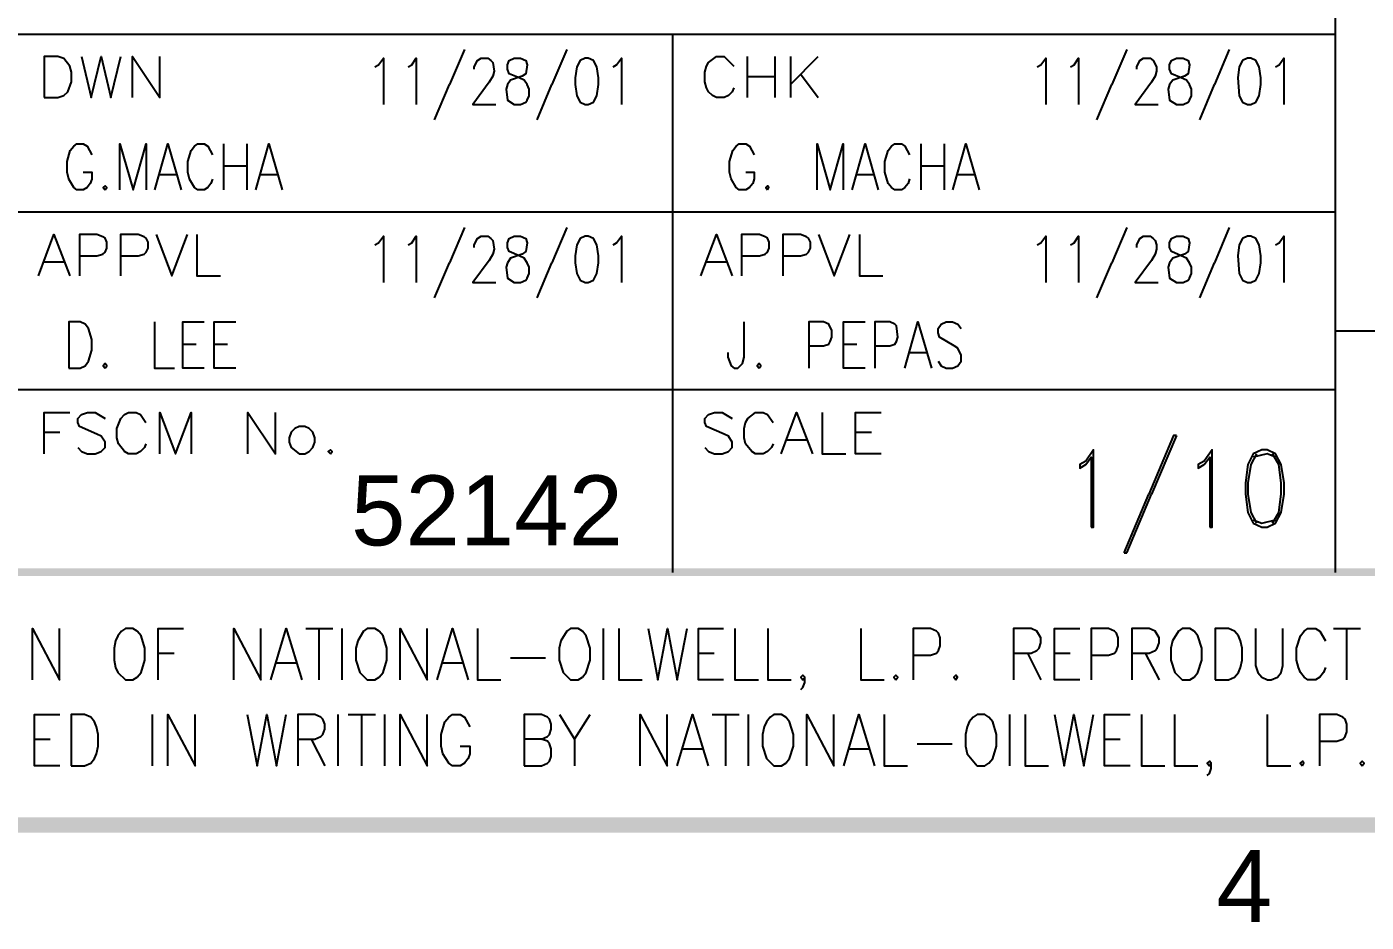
# Model space of a CAD drawing. Header units: inches. Extents: x 0.3 to 33.8, y 15.5 to 37.1.
# Drawn here: x 27.071 to 29.678, y 15.53 to 17.272 of the extents above; entities that cross this region are included whole.
import ezdxf

# ---------------------------------------------------------------- set-up
doc = ezdxf.new("R2010")
doc.units = ezdxf.units.IN
doc.header["$MEASUREMENT"] = 0
doc.styles.add('PDF Arial', font='arial.ttf')

# ---------------------------------------------------------------- blocks, each defined once
blk = doc.blocks.new('60298_1')
at = {"true_color": 0x0037dd, "transparency": 33554687}
for points in [[(25.1553, 16.2034), (25.1553, 16.2184), (33.5763, 16.2184), (33.5763, 16.2034)], [(0.4563, 15.7043), (0.4864, 15.7344), (33.5614, 15.7344), (33.5914, 15.7043)]]:
    blk.add_hatch(color=162, dxfattribs=at).paths.add_polyline_path(points)
at = {"color": 162, "true_color": 0x0037dd, "transparency": 33554687}
for points in [[(29.6181, 16.2106), (29.6181, 18.2953)], [(29.6181, 17.2568), (25.1548, 17.2568)], [(28.3286, 16.2106), (28.3286, 17.2568)], [(27.1047, 17.1339), (27.1316, 17.1339), (27.1434, 17.138), (27.1507, 17.1453), (27.1584, 17.1644), (27.1584, 17.183), (27.1548, 17.1948), (27.1434, 17.2098), (27.1316, 17.2139), (27.1047, 17.2139), (27.1047, 17.1339)], [(27.1775, 17.2139), (27.1966, 17.1339), (27.2157, 17.2139), (27.2348, 17.1339), (27.2539, 17.2139)], [(27.2767, 17.1339), (27.2767, 17.2139), (27.3299, 17.1339), (27.3299, 17.2139)], [(28.4474, 17.153), (28.4438, 17.1453), (28.4365, 17.138), (28.4283, 17.1339), (28.4133, 17.1339), (28.4055, 17.138), (28.3978, 17.1453), (28.3937, 17.153), (28.3906, 17.1644), (28.3906, 17.183), (28.3937, 17.1948), (28.3978, 17.2021), (28.4133, 17.2139), (28.4283, 17.2139), (28.4474, 17.1948)], [(28.4737, 17.1339), (28.4737, 17.2139)], [(28.5274, 17.1339), (28.5274, 17.2139)], [(28.5579, 17.1339), (28.5579, 17.2139)], [(28.5579, 17.1602), (28.6111, 17.2139)], [(28.577, 17.1799), (28.6111, 17.1339)], [(28.4737, 17.1752), (28.5274, 17.1752)], [(29.6181, 16.9108), (25.1548, 16.9108)], [(27.0939, 16.7874), (27.1238, 16.8674), (27.1548, 16.7874)], [(27.1734, 16.8261), (27.2075, 16.8261), (27.2193, 16.8292), (27.2235, 16.8334), (27.2271, 16.8411), (27.2271, 16.8525), (27.2235, 16.8602), (27.2193, 16.8633), (27.2075, 16.8674), (27.1734, 16.8674), (27.1734, 16.7874)], [(27.2534, 16.8261), (27.288, 16.8261), (27.2994, 16.8292), (27.3035, 16.8334), (27.3071, 16.8411), (27.3071, 16.8525), (27.3035, 16.8602), (27.2994, 16.8633), (27.288, 16.8674), (27.2534, 16.8674), (27.2534, 16.7874)], [(27.3226, 16.8674), (27.3531, 16.7874), (27.3836, 16.8674)], [(27.4022, 16.8674), (27.4022, 16.7874), (27.4481, 16.7874)], [(28.3828, 16.7874), (28.4133, 16.8674), (28.4438, 16.7874)], [(28.4623, 16.8261), (28.4969, 16.8261), (28.5083, 16.8292), (28.5124, 16.8334), (28.516, 16.8411), (28.516, 16.8525), (28.5124, 16.8602), (28.5083, 16.8633), (28.4969, 16.8674), (28.4623, 16.8674), (28.4623, 16.7874)], [(28.5424, 16.8261), (28.577, 16.8261), (28.5883, 16.8292), (28.5925, 16.8334), (28.5961, 16.8411), (28.5961, 16.8525), (28.5925, 16.8602), (28.5883, 16.8633), (28.577, 16.8674), (28.5424, 16.8674), (28.5424, 16.7874)], [(28.6121, 16.8674), (28.6421, 16.7874), (28.673, 16.8674)], [(28.6916, 16.8674), (28.6916, 16.7874), (28.7371, 16.7874)], [(27.1047, 16.8142), (27.1434, 16.8142)], [(28.3937, 16.8142), (28.4324, 16.8142)], [(29.6181, 16.68), (33.5758, 16.68)], [(29.6181, 16.5653), (25.1548, 16.5653)], [(27.1047, 16.4414), (27.1047, 16.5214), (27.1548, 16.5214)], [(27.1703, 16.4533), (27.1775, 16.4455), (27.1894, 16.4414), (27.2044, 16.4414), (27.2162, 16.4455), (27.2235, 16.4533), (27.2235, 16.4641), (27.2162, 16.4755), (27.2075, 16.4796), (27.1734, 16.4946), (27.1703, 16.5023), (27.1703, 16.5101), (27.1775, 16.5173), (27.1894, 16.5214), (27.2044, 16.5214), (27.2235, 16.5101)], [(27.303, 16.4605), (27.2999, 16.4533), (27.2922, 16.4455), (27.2839, 16.4414), (27.2689, 16.4414), (27.2612, 16.4455), (27.2498, 16.4605), (27.2462, 16.4724), (27.2462, 16.4905), (27.2539, 16.5101), (27.2612, 16.5173), (27.2689, 16.5214), (27.2839, 16.5214), (27.2922, 16.5173), (27.303, 16.5023)], [(27.3299, 16.4414), (27.3299, 16.5214), (27.3608, 16.4414), (27.3908, 16.5214), (27.3908, 16.4414)], [(27.5013, 16.4414), (27.5013, 16.5214), (27.555, 16.4414), (27.555, 16.5214)], [(28.3906, 16.4533), (28.3978, 16.4455), (28.4097, 16.4414), (28.4246, 16.4414), (28.4365, 16.4455), (28.4438, 16.4533), (28.4438, 16.4641), (28.4365, 16.4755), (28.4283, 16.4796), (28.3937, 16.4946), (28.3906, 16.5023), (28.3906, 16.5101), (28.3978, 16.5173), (28.4097, 16.5214), (28.4246, 16.5214), (28.4438, 16.5101)], [(28.5238, 16.4605), (28.5202, 16.4533), (28.5129, 16.4455), (28.5042, 16.4414), (28.4892, 16.4414), (28.482, 16.4455), (28.4701, 16.4605), (28.467, 16.4724), (28.467, 16.4905), (28.4701, 16.5023), (28.4742, 16.5101), (28.4892, 16.5214), (28.5042, 16.5214), (28.5129, 16.5173), (28.5238, 16.5023)], [(28.5393, 16.4414), (28.5692, 16.5214), (28.6002, 16.4414)], [(28.6188, 16.5214), (28.6188, 16.4414), (28.6648, 16.4414)], [(28.734, 16.4414), (28.6839, 16.4414), (28.6839, 16.5214), (28.734, 16.5214)], [(27.1047, 16.4832), (27.1357, 16.4832)], [(27.6015, 16.4414), (27.6123, 16.4414), (27.6206, 16.4455), (27.6278, 16.4533), (27.6314, 16.4641), (27.6314, 16.4724), (27.6278, 16.4832), (27.6206, 16.4905), (27.6123, 16.4946), (27.6015, 16.4946), (27.5927, 16.4905), (27.5855, 16.4832), (27.5819, 16.4724), (27.5819, 16.4641), (27.5855, 16.4533), (27.6015, 16.4414)], [(28.6839, 16.4832), (28.7149, 16.4832)], [(27.6619, 16.4414), (27.6655, 16.4455), (27.6619, 16.4491), (27.6578, 16.4455), (27.6619, 16.4414)], [(28.5501, 16.4683), (28.5889, 16.4683)], [(27.082, 16.0014), (27.082, 16.1016), (27.1347, 16.0014), (27.1347, 16.1016)], [(27.2632, 16.0014), (27.2777, 16.0014), (27.286, 16.0066), (27.2937, 16.0159), (27.3009, 16.0402), (27.3009, 16.0629), (27.2937, 16.0871), (27.286, 16.0964), (27.2777, 16.1016), (27.2632, 16.1016), (27.2555, 16.0964), (27.2483, 16.0871), (27.2441, 16.0778), (27.241, 16.0629), (27.241, 16.0402), (27.2441, 16.0257), (27.2483, 16.0159), (27.2632, 16.0014)], [(27.3268, 16.0014), (27.3268, 16.1016), (27.3763, 16.1016)], [(27.4739, 16.0014), (27.4739, 16.1016), (27.5266, 16.0014), (27.5266, 16.1016)], [(27.5462, 16.0014), (27.5757, 16.1016), (27.6061, 16.0014)], [(27.6139, 16.1016), (27.6666, 16.1016)], [(27.6402, 16.0014), (27.6402, 16.1016)], [(27.6846, 16.0014), (27.6846, 16.1016)], [(27.7337, 16.0014), (27.7487, 16.0014), (27.7569, 16.0066), (27.7647, 16.0159), (27.7719, 16.0402), (27.7719, 16.0629), (27.7647, 16.0871), (27.7569, 16.0964), (27.7487, 16.1016), (27.7337, 16.1016), (27.7265, 16.0964), (27.7151, 16.0778), (27.7115, 16.0629), (27.7115, 16.0402), (27.7192, 16.0159), (27.7337, 16.0014)], [(27.7977, 16.0014), (27.7977, 16.1016), (27.8504, 16.0014), (27.8504, 16.1016)], [(27.87, 16.0014), (27.8995, 16.1016), (27.9299, 16.0014)], [(27.9485, 16.1016), (27.9485, 16.0014), (27.994, 16.0014)], [(28.1293, 16.0014), (28.1442, 16.0014), (28.1525, 16.0066), (28.1597, 16.0159), (28.1675, 16.0402), (28.1675, 16.0629), (28.1597, 16.0871), (28.1525, 16.0964), (28.1442, 16.1016), (28.1293, 16.1016), (28.122, 16.0964), (28.1107, 16.0778), (28.1071, 16.0629), (28.1071, 16.0402), (28.1148, 16.0159), (28.1293, 16.0014)], [(28.1933, 16.0014), (28.1933, 16.1016)], [(28.2232, 16.1016), (28.2232, 16.0014), (28.2687, 16.0014)], [(28.2801, 16.1016), (28.2992, 16.0014), (28.3183, 16.1016), (28.3369, 16.0014), (28.356, 16.1016)], [(28.4272, 16.0014), (28.3782, 16.0014), (28.3782, 16.1016), (28.4272, 16.1016)], [(28.4494, 16.1016), (28.4494, 16.0014), (28.4949, 16.0014)], [(28.5135, 16.1016), (28.5135, 16.0014), (28.5589, 16.0014)], [(28.6942, 16.1016), (28.6942, 16.0014), (28.7397, 16.0014)], [(28.7959, 16.0494), (28.83, 16.0494), (28.8414, 16.0536), (28.8455, 16.0587), (28.8486, 16.068), (28.8486, 16.083), (28.8455, 16.0923), (28.8414, 16.0964), (28.83, 16.1016), (28.7959, 16.1016), (28.7959, 16.0014)], [(28.9917, 16.0536), (29.0257, 16.0536), (29.0371, 16.0587), (29.0412, 16.0629), (29.0449, 16.0737), (29.0449, 16.083), (29.0371, 16.0964), (29.0257, 16.1016), (28.9917, 16.1016), (28.9917, 16.0014)], [(29.1202, 16.0014), (29.0712, 16.0014), (29.0712, 16.1016), (29.1202, 16.1016)], [(29.1425, 16.0494), (29.1765, 16.0494), (29.1879, 16.0536), (29.192, 16.0587), (29.1951, 16.068), (29.1951, 16.083), (29.192, 16.0923), (29.1879, 16.0964), (29.1765, 16.1016), (29.1425, 16.1016), (29.1425, 16.0014)], [(29.2215, 16.0536), (29.2555, 16.0536), (29.2669, 16.0587), (29.271, 16.0629), (29.2747, 16.0737), (29.2747, 16.083), (29.2669, 16.0964), (29.2555, 16.1016), (29.2215, 16.1016), (29.2215, 16.0014)], [(29.3196, 16.0014), (29.3346, 16.0014), (29.3428, 16.0066), (29.35, 16.0159), (29.3578, 16.0402), (29.3578, 16.0629), (29.35, 16.0871), (29.3428, 16.0964), (29.3346, 16.1016), (29.3196, 16.1016), (29.3124, 16.0964), (29.301, 16.0778), (29.2974, 16.0629), (29.2974, 16.0402), (29.3051, 16.0159), (29.3196, 16.0014)], [(29.3836, 16.0014), (29.41, 16.0014), (29.4213, 16.0066), (29.4291, 16.0159), (29.4332, 16.0257), (29.4363, 16.0402), (29.4363, 16.0629), (29.4332, 16.0778), (29.4291, 16.0871), (29.4213, 16.0964), (29.41, 16.1016), (29.3836, 16.1016), (29.3836, 16.0014)], [(29.4626, 16.1016), (29.4626, 16.0298), (29.4668, 16.0159), (29.4745, 16.0066), (29.4859, 16.0014), (29.4931, 16.0014), (29.505, 16.0066), (29.5122, 16.0159), (29.5153, 16.0298), (29.5153, 16.1016)], [(29.5984, 16.0257), (29.5948, 16.0159), (29.5876, 16.0066), (29.5793, 16.0014), (29.5644, 16.0014), (29.5571, 16.0066), (29.5499, 16.0159), (29.5458, 16.0257), (29.5422, 16.0402), (29.5422, 16.0629), (29.5499, 16.0871), (29.5571, 16.0964), (29.5644, 16.1016), (29.5793, 16.1016), (29.5876, 16.0964), (29.5984, 16.0778)], [(29.6139, 16.1016), (29.6666, 16.1016)], [(29.6403, 16.0014), (29.6403, 16.1016)], [(27.3268, 16.0536), (27.3577, 16.0536)], [(27.5566, 16.035), (27.5948, 16.035)], [(27.8809, 16.035), (27.9186, 16.035)], [(28.0126, 16.0443), (28.0807, 16.0443)], [(28.3782, 16.0536), (28.4086, 16.0536)], [(29.0185, 16.0536), (29.0449, 16.0014)], [(29.0712, 16.0536), (29.1017, 16.0536)], [(29.2478, 16.0536), (29.2747, 16.0014)], [(28.5775, 15.9828), (28.5816, 15.987), (28.5852, 15.9963), (28.5852, 16.0066), (28.5816, 16.0107), (28.5775, 16.0066), (28.5816, 16.0014), (28.5852, 16.0066)], [(28.7624, 16.0014), (28.766, 16.0066), (28.7624, 16.0107), (28.7582, 16.0066), (28.7624, 16.0014)], [(28.8791, 16.0014), (28.8827, 16.0066), (28.8791, 16.0107), (28.875, 16.0066), (28.8791, 16.0014)], [(27.1352, 15.8341), (27.0861, 15.8341), (27.0861, 15.9343), (27.1352, 15.9343)], [(27.1574, 15.8341), (27.1837, 15.8341), (27.1956, 15.8393), (27.2028, 15.8486), (27.207, 15.8579), (27.2101, 15.8728), (27.2101, 15.8956), (27.207, 15.91), (27.2028, 15.9198), (27.1956, 15.9291), (27.1837, 15.9343), (27.1574, 15.9343), (27.1574, 15.8341)], [(27.3159, 15.8341), (27.3159, 15.9343)], [(27.3459, 15.8341), (27.3459, 15.9343), (27.3985, 15.8341), (27.3985, 15.9343)], [(27.5003, 15.9343), (27.5194, 15.8341), (27.5385, 15.9343), (27.5571, 15.8341), (27.5762, 15.9343)], [(27.5984, 15.8863), (27.632, 15.8863), (27.6433, 15.8914), (27.6475, 15.8956), (27.6511, 15.9059), (27.6511, 15.9152), (27.6475, 15.925), (27.6433, 15.9291), (27.632, 15.9343), (27.5984, 15.9343), (27.5984, 15.8341)], [(27.6774, 15.8341), (27.6774, 15.9343)], [(27.6965, 15.9343), (27.7497, 15.9343)], [(27.7234, 15.8341), (27.7234, 15.9343)], [(27.7678, 15.8341), (27.7678, 15.9343)], [(27.7977, 15.8341), (27.7977, 15.9343), (27.8504, 15.8341), (27.8504, 15.9343)], [(27.9144, 15.8728), (27.9335, 15.8728), (27.9335, 15.8579), (27.9299, 15.8486), (27.9227, 15.8393), (27.9144, 15.8341), (27.8995, 15.8341), (27.8922, 15.8393), (27.8809, 15.8579), (27.8773, 15.8728), (27.8773, 15.8956), (27.885, 15.9198), (27.8922, 15.9291), (27.8995, 15.9343), (27.9144, 15.9343), (27.9227, 15.9291), (27.9335, 15.91)], [(28.073, 15.8863), (28.0843, 15.8914), (28.0885, 15.8956), (28.0916, 15.9059), (28.0916, 15.9152), (28.0885, 15.925), (28.0843, 15.9291), (28.073, 15.9343), (28.0389, 15.9343), (28.0389, 15.8341)], [(28.1076, 15.9343), (28.137, 15.8863), (28.137, 15.8341)], [(28.137, 15.8863), (28.1675, 15.9343)], [(28.2651, 15.8341), (28.2651, 15.9343), (28.3177, 15.8341), (28.3177, 15.9343)], [(28.3369, 15.8341), (28.3668, 15.9343), (28.3973, 15.8341)], [(28.405, 15.9343), (28.4577, 15.9343)], [(28.4314, 15.8341), (28.4314, 15.9343)], [(28.4758, 15.8341), (28.4758, 15.9343)], [(28.5248, 15.8341), (28.5398, 15.8341), (28.5481, 15.8393), (28.5553, 15.8486), (28.563, 15.8728), (28.563, 15.8956), (28.5553, 15.9198), (28.5481, 15.9291), (28.5398, 15.9343), (28.5248, 15.9343), (28.5176, 15.9291), (28.5104, 15.9198), (28.5062, 15.91), (28.5026, 15.8956), (28.5026, 15.8728), (28.5104, 15.8486), (28.5248, 15.8341)], [(28.5889, 15.8341), (28.5889, 15.9343), (28.6415, 15.8341), (28.6415, 15.9343)], [(28.6612, 15.8341), (28.6906, 15.9343), (28.7211, 15.8341)], [(28.7397, 15.9343), (28.7397, 15.8341), (28.7851, 15.8341)], [(28.9204, 15.8341), (28.9354, 15.8341), (28.9436, 15.8393), (28.9509, 15.8486), (28.9586, 15.8728), (28.9586, 15.8956), (28.9509, 15.9198), (28.9436, 15.9291), (28.9354, 15.9343), (28.9204, 15.9343), (28.9132, 15.9291), (28.9054, 15.9198), (28.9013, 15.91), (28.8982, 15.8956), (28.8982, 15.8728), (28.9013, 15.8579), (28.9204, 15.8341)], [(28.9844, 15.8341), (28.9844, 15.9343)], [(29.0144, 15.9343), (29.0144, 15.8341), (29.0598, 15.8341)], [(29.0712, 15.9343), (29.0903, 15.8341), (29.1089, 15.9343), (29.128, 15.8341), (29.1471, 15.9343)], [(29.2184, 15.8341), (29.1688, 15.8341), (29.1688, 15.9343), (29.2184, 15.9343)], [(29.2406, 15.9343), (29.2406, 15.8341), (29.286, 15.8341)], [(29.3046, 15.9343), (29.3046, 15.8341), (29.35, 15.8341)], [(29.4853, 15.9343), (29.4853, 15.8341), (29.5308, 15.8341)], [(29.5871, 15.8821), (29.6206, 15.8821), (29.6325, 15.8863), (29.6367, 15.8914), (29.6398, 15.9007), (29.6398, 15.9152), (29.6367, 15.925), (29.6325, 15.9291), (29.6206, 15.9343), (29.5871, 15.9343), (29.5871, 15.8341)], [(27.0861, 15.8863), (27.1166, 15.8863)], [(27.6247, 15.8863), (27.6511, 15.8341)], [(28.0389, 15.8341), (28.073, 15.8341), (28.0843, 15.8393), (28.0885, 15.8434), (28.0916, 15.8527), (28.0916, 15.8677), (28.0885, 15.877), (28.0843, 15.8821), (28.073, 15.8863), (28.0389, 15.8863)], [(28.8037, 15.877), (28.8719, 15.877)], [(29.1688, 15.8863), (29.1993, 15.8863)], [(28.3477, 15.8677), (28.3859, 15.8677)], [(28.6715, 15.8677), (28.7097, 15.8677)], [(29.3686, 15.8155), (29.3728, 15.8196), (29.3759, 15.8289), (29.3759, 15.8393), (29.3728, 15.8434), (29.3686, 15.8393), (29.3728, 15.8341), (29.3759, 15.8393)], [(29.5535, 15.8341), (29.5566, 15.8393), (29.5535, 15.8434), (29.5494, 15.8393), (29.5535, 15.8341)], [(29.6702, 15.8341), (29.6738, 15.8393), (29.6702, 15.8434), (29.6661, 15.8393), (29.6702, 15.8341)]]:
    blk.add_lwpolyline(points, dxfattribs=at)
at = {"color": 254, "true_color": 0xdcdcdc, "transparency": 33554687}
for points in [[(27.7487, 17.1938), (27.7559, 17.1974), (27.7652, 17.2108), (27.7652, 17.1205)], [(27.8132, 17.1938), (27.8204, 17.1974), (27.8292, 17.2108), (27.8292, 17.1205)], [(27.9227, 17.2274), (27.8938, 17.1592)], [(27.9418, 17.1892), (27.9418, 17.1938), (27.9485, 17.2062), (27.9552, 17.2108), (27.9681, 17.2108), (27.9743, 17.2062), (27.978, 17.2021), (27.9805, 17.1855), (27.978, 17.1757), (27.9707, 17.1639), (27.9392, 17.1205), (27.9841, 17.1205)], [(28.0198, 17.1205), (28.0322, 17.1205), (28.0425, 17.1251), (28.0451, 17.1287), (28.0487, 17.1375), (28.0487, 17.1504), (28.0451, 17.1592), (28.0389, 17.1675), (28.0291, 17.1721), (28.01, 17.1804), (28.0064, 17.1892), (28.0064, 17.1974), (28.01, 17.2062), (28.0198, 17.2108), (28.0322, 17.2108), (28.0425, 17.2062), (28.0451, 17.1974), (28.0425, 17.1804), (28.0353, 17.1757), (28.0126, 17.1675), (28.0064, 17.1592), (28.0038, 17.1504), (28.0064, 17.1287), (28.0198, 17.1205)], [(28.122, 17.2274), (28.0931, 17.1592)], [(28.1577, 17.1205), (28.1639, 17.1205), (28.1742, 17.1251), (28.1804, 17.1375), (28.184, 17.1592), (28.184, 17.1721), (28.1804, 17.1938), (28.1742, 17.2062), (28.1639, 17.2108), (28.1577, 17.2108), (28.1479, 17.2062), (28.1417, 17.1938), (28.1386, 17.1721), (28.1386, 17.1592), (28.1417, 17.1375), (28.1479, 17.1251), (28.1577, 17.1205)], [(28.2124, 17.1938), (28.2191, 17.1974), (28.2284, 17.2108), (28.2284, 17.1205)], [(29.0376, 17.1938), (29.0449, 17.1974), (29.0541, 17.2108), (29.0541, 17.1205)], [(29.1022, 17.1938), (29.1094, 17.1974), (29.1182, 17.2108), (29.1182, 17.1205)], [(29.2117, 17.2274), (29.1827, 17.1592)], [(29.2313, 17.1892), (29.2313, 17.1938), (29.2375, 17.2062), (29.2442, 17.2108), (29.2571, 17.2108), (29.2633, 17.2062), (29.27, 17.1938), (29.27, 17.1855), (29.2669, 17.1757), (29.2597, 17.1639), (29.2282, 17.1205), (29.2731, 17.1205)], [(29.3087, 17.1205), (29.3216, 17.1205), (29.3315, 17.1251), (29.334, 17.1287), (29.3377, 17.1375), (29.3377, 17.1504), (29.334, 17.1592), (29.3278, 17.1675), (29.318, 17.1721), (29.2989, 17.1804), (29.2953, 17.1892), (29.2953, 17.1974), (29.2989, 17.2062), (29.3087, 17.2108), (29.3216, 17.2108), (29.3315, 17.2062), (29.334, 17.1974), (29.3315, 17.1804), (29.3242, 17.1757), (29.3015, 17.1675), (29.2953, 17.1592), (29.2927, 17.1504), (29.2953, 17.1287), (29.3087, 17.1205)], [(29.411, 17.2274), (29.3826, 17.1592)], [(29.4466, 17.1205), (29.4533, 17.1205), (29.4631, 17.1251), (29.4693, 17.1375), (29.473, 17.1592), (29.473, 17.1721), (29.4693, 17.1938), (29.4631, 17.2062), (29.4533, 17.2108), (29.4466, 17.2108), (29.4368, 17.2062), (29.4306, 17.1938), (29.428, 17.1721), (29.4306, 17.1375), (29.4368, 17.1251), (29.4466, 17.1205)], [(29.5014, 17.1938), (29.5086, 17.1974), (29.5174, 17.2108), (29.5174, 17.1205)], [(27.8649, 17.0905), (27.8938, 17.1592)], [(28.0642, 17.0905), (28.0931, 17.1592)], [(29.1538, 17.0905), (29.1827, 17.1592)], [(29.3537, 17.0905), (29.3826, 17.1592)], [(27.1811, 16.9888), (27.1977, 16.9888), (27.1977, 16.9754), (27.1946, 16.9671), (27.1884, 16.9588), (27.1811, 16.9542), (27.1687, 16.9542), (27.1625, 16.9588), (27.1527, 16.9754), (27.1496, 16.9888), (27.1496, 17.0094), (27.1558, 17.0311), (27.1625, 17.0394), (27.1687, 17.044), (27.1811, 17.044), (27.1884, 17.0394), (27.1977, 17.0224)], [(27.2524, 16.9542), (27.2524, 17.044), (27.2782, 16.9542), (27.3035, 17.044), (27.3035, 16.9542)], [(27.3206, 16.9542), (27.3459, 17.044), (27.3717, 16.9542)], [(27.4326, 16.9754), (27.4295, 16.9671), (27.4233, 16.9588), (27.4161, 16.9542), (27.4037, 16.9542), (27.3975, 16.9588), (27.3877, 16.9754), (27.3846, 16.9888), (27.3846, 17.0094), (27.3908, 17.0311), (27.3975, 17.0394), (27.4037, 17.044), (27.4161, 17.044), (27.4233, 17.0394), (27.4326, 17.0224)], [(27.4548, 16.9542), (27.4548, 17.044)], [(27.5003, 16.9542), (27.5003, 17.044)], [(27.5168, 16.9542), (27.5421, 17.044), (27.5679, 16.9542)], [(28.4706, 16.9888), (28.4866, 16.9888), (28.4866, 16.9759), (28.484, 16.9671), (28.4773, 16.9588), (28.4706, 16.9542), (28.4577, 16.9542), (28.4515, 16.9588), (28.4417, 16.9759), (28.4386, 16.9888), (28.4386, 17.0094), (28.4453, 17.0311), (28.4515, 17.0394), (28.4577, 17.044), (28.4706, 17.044), (28.4773, 17.0394), (28.4866, 17.0224)], [(28.609, 16.9542), (28.609, 17.044), (28.6348, 16.9542), (28.6601, 17.044), (28.6601, 16.9542)], [(28.6772, 16.9542), (28.7025, 17.044), (28.7283, 16.9542)], [(28.7892, 16.9759), (28.7861, 16.9671), (28.7799, 16.9588), (28.7732, 16.9542), (28.7603, 16.9542), (28.7541, 16.9588), (28.7474, 16.9671), (28.7412, 16.9888), (28.7412, 17.0094), (28.7474, 17.0311), (28.7541, 17.0394), (28.7603, 17.044), (28.7732, 17.044), (28.7799, 17.0394), (28.7892, 17.0224)], [(28.8114, 16.9542), (28.8114, 17.044)], [(28.8569, 16.9542), (28.8569, 17.044)], [(28.8734, 16.9542), (28.8987, 17.044), (28.9245, 16.9542)], [(27.4548, 17.0012), (27.5003, 17.0012)], [(28.8114, 17.0012), (28.8569, 17.0012)], [(27.3293, 16.9841), (27.3619, 16.9841)], [(27.5261, 16.9841), (27.5581, 16.9841)], [(28.6859, 16.9841), (28.7185, 16.9841)], [(28.8827, 16.9841), (28.9147, 16.9841)], [(27.2235, 16.9542), (27.2266, 16.9588), (27.2235, 16.9625), (27.2199, 16.9588), (27.2235, 16.9542)], [(28.5124, 16.9542), (28.5155, 16.9588), (28.5124, 16.9625), (28.5093, 16.9588), (28.5124, 16.9542)], [(27.9227, 16.8814), (27.8938, 16.8127)], [(28.122, 16.8814), (28.0931, 16.8127)], [(29.2117, 16.8814), (29.1827, 16.8127)], [(29.411, 16.8814), (29.3826, 16.8127)], [(27.7487, 16.8478), (27.7559, 16.8514), (27.7652, 16.8643), (27.7652, 16.7745)], [(27.8132, 16.8478), (27.8204, 16.8514), (27.8292, 16.8643), (27.8292, 16.7745)], [(27.9418, 16.8426), (27.9418, 16.8478), (27.9485, 16.8597), (27.9552, 16.8643), (27.9681, 16.8643), (27.9743, 16.8597), (27.978, 16.8561), (27.9805, 16.839), (27.978, 16.8297), (27.9707, 16.8173), (27.9392, 16.7745), (27.9841, 16.7745)], [(28.0198, 16.7745), (28.0322, 16.7745), (28.0425, 16.7791), (28.0451, 16.7827), (28.0487, 16.7915), (28.0487, 16.8044), (28.0451, 16.8127), (28.0389, 16.8215), (28.0291, 16.8261), (28.01, 16.8344), (28.0064, 16.8426), (28.0064, 16.8514), (28.01, 16.8597), (28.0198, 16.8643), (28.0322, 16.8643), (28.0425, 16.8597), (28.0451, 16.8514), (28.0425, 16.8344), (28.0353, 16.8297), (28.0126, 16.8215), (28.0064, 16.8127), (28.0038, 16.8044), (28.0064, 16.7827), (28.0198, 16.7745)], [(28.1577, 16.7745), (28.1639, 16.7745), (28.1742, 16.7791), (28.1804, 16.7915), (28.184, 16.8127), (28.184, 16.8261), (28.1804, 16.8478), (28.1742, 16.8597), (28.1639, 16.8643), (28.1577, 16.8643), (28.1479, 16.8597), (28.1417, 16.8478), (28.1386, 16.8261), (28.1386, 16.8127), (28.1417, 16.7915), (28.1479, 16.7791), (28.1577, 16.7745)], [(28.2124, 16.8478), (28.2191, 16.8514), (28.2284, 16.8643), (28.2284, 16.7745)], [(29.0376, 16.8478), (29.0449, 16.8514), (29.0541, 16.8643), (29.0541, 16.7745)], [(29.1022, 16.8478), (29.1094, 16.8514), (29.1182, 16.8643), (29.1182, 16.7745)], [(29.2313, 16.8426), (29.2313, 16.8478), (29.2375, 16.8597), (29.2442, 16.8643), (29.2571, 16.8643), (29.2633, 16.8597), (29.2669, 16.8561), (29.27, 16.8478), (29.27, 16.839), (29.2669, 16.8297), (29.2597, 16.8173), (29.2282, 16.7745), (29.2731, 16.7745)], [(29.3087, 16.7745), (29.3216, 16.7745), (29.3315, 16.7791), (29.334, 16.7827), (29.3377, 16.7915), (29.3377, 16.8044), (29.334, 16.8127), (29.3278, 16.8215), (29.318, 16.8261), (29.2989, 16.8344), (29.2953, 16.8426), (29.2953, 16.8514), (29.2989, 16.8597), (29.3087, 16.8643), (29.3216, 16.8643), (29.3315, 16.8597), (29.334, 16.8514), (29.3315, 16.8344), (29.3242, 16.8297), (29.3015, 16.8215), (29.2953, 16.8127), (29.2927, 16.8044), (29.2953, 16.7827), (29.3087, 16.7745)], [(29.4466, 16.7745), (29.4533, 16.7745), (29.4631, 16.7791), (29.4693, 16.7915), (29.473, 16.8127), (29.473, 16.8261), (29.4693, 16.8478), (29.4631, 16.8597), (29.4533, 16.8643), (29.4466, 16.8643), (29.4368, 16.8597), (29.4306, 16.8478), (29.428, 16.8261), (29.4306, 16.7915), (29.4368, 16.7791), (29.4466, 16.7745)], [(29.5014, 16.8478), (29.5086, 16.8514), (29.5174, 16.8643), (29.5174, 16.7745)], [(27.8649, 16.7445), (27.8938, 16.8127)], [(28.0642, 16.7445), (28.0931, 16.8127)], [(29.1538, 16.7445), (29.1827, 16.8127)], [(29.3537, 16.7445), (29.3826, 16.8127)], [(27.1527, 16.6077), (27.1749, 16.6077), (27.1848, 16.6123), (27.1915, 16.6211), (27.1977, 16.6428), (27.1977, 16.6635), (27.1915, 16.6846), (27.1848, 16.6934), (27.1749, 16.6981), (27.1527, 16.6981), (27.1527, 16.6077)], [(27.32, 16.6981), (27.32, 16.6077), (27.3588, 16.6077)], [(27.4166, 16.6077), (27.3748, 16.6077), (27.3748, 16.6981), (27.4166, 16.6981)], [(27.4781, 16.6077), (27.4357, 16.6077), (27.4357, 16.6981), (27.4781, 16.6981)], [(28.4355, 16.6381), (28.4355, 16.6294), (28.4417, 16.6123), (28.4479, 16.6077), (28.4551, 16.6077), (28.4639, 16.6165), (28.4675, 16.6294), (28.4675, 16.6981)], [(28.593, 16.6511), (28.6219, 16.6511), (28.6317, 16.6547), (28.6348, 16.6593), (28.6379, 16.6681), (28.6379, 16.681), (28.6317, 16.6934), (28.6219, 16.6981), (28.593, 16.6981), (28.593, 16.6077)], [(28.7025, 16.6077), (28.6606, 16.6077), (28.6606, 16.6981), (28.7025, 16.6981)], [(28.7216, 16.6511), (28.7505, 16.6511), (28.7603, 16.6547), (28.7639, 16.6593), (28.7665, 16.6681), (28.7639, 16.6898), (28.7603, 16.6934), (28.7505, 16.6981), (28.7216, 16.6981), (28.7216, 16.6077)], [(28.7799, 16.6077), (28.8052, 16.6981), (28.8316, 16.6077)], [(28.8445, 16.6211), (28.8507, 16.6123), (28.8605, 16.6077), (28.8729, 16.6077), (28.8832, 16.6123), (28.8894, 16.6211), (28.8894, 16.633), (28.8832, 16.6464), (28.876, 16.6511), (28.8471, 16.6681), (28.8445, 16.6764), (28.8445, 16.6846), (28.8507, 16.6934), (28.8605, 16.6981), (28.8729, 16.6981), (28.8832, 16.6934), (28.8894, 16.6846)], [(27.3748, 16.6547), (27.4006, 16.6547)], [(27.4357, 16.6547), (27.4615, 16.6547)], [(28.6606, 16.6547), (28.6865, 16.6547)], [(28.7892, 16.6381), (28.8218, 16.6381)], [(27.2235, 16.6077), (27.2266, 16.6123), (27.2235, 16.6165), (27.2199, 16.6123), (27.2235, 16.6077)], [(28.4964, 16.6077), (28.4995, 16.6123), (28.4964, 16.6165), (28.4928, 16.6123), (28.4964, 16.6077)], [(29.3087, 16.477), (29.3025, 16.477), (29.2545, 16.3629)], [(29.3087, 16.477), (29.2602, 16.3629)], [(29.1425, 16.2984), (29.1471, 16.2984), (29.1471, 16.4486), (29.1321, 16.4269), (29.1202, 16.4207), (29.1202, 16.413), (29.1321, 16.4207), (29.1425, 16.4347), (29.1425, 16.2984)], [(29.3733, 16.2984), (29.3779, 16.2984), (29.3779, 16.4486), (29.3624, 16.4269), (29.3511, 16.4207), (29.3511, 16.413), (29.3624, 16.4207), (29.3733, 16.4347), (29.3733, 16.2984)], [(29.458, 16.3066), (29.4745, 16.2984), (29.4853, 16.2984), (29.5014, 16.3066), (29.5122, 16.3268), (29.5179, 16.3629), (29.5179, 16.3846), (29.5122, 16.4207), (29.5014, 16.4409), (29.4853, 16.4486), (29.4745, 16.4486), (29.458, 16.4409), (29.4476, 16.4207), (29.443, 16.3846), (29.443, 16.3629), (29.4476, 16.3268), (29.458, 16.3066)], [(29.4642, 16.4409), (29.4533, 16.4207), (29.4476, 16.3846), (29.4476, 16.3629), (29.4533, 16.3268), (29.4642, 16.3066)], [(29.5014, 16.4347), (29.4853, 16.4409), (29.458, 16.4347)], [(29.4957, 16.3066), (29.5076, 16.3268), (29.5122, 16.3629), (29.5122, 16.3846), (29.5076, 16.4207), (29.4957, 16.4409)], [(29.2065, 16.2488), (29.2545, 16.3629)], [(29.2122, 16.2488), (29.2602, 16.3629)], [(29.458, 16.3128), (29.4745, 16.3066), (29.5014, 16.3128)], [(29.2065, 16.2488), (29.2122, 16.2488)]]:
    blk.add_lwpolyline(points, dxfattribs=at)
at = {"color": 162, "true_color": 0x0037dd, "attachment_point": 7, "style": 'PDF Arial'}
for s, insert, char_height in [('\\W1.001126;52142', (27.7022, 16.2611), 0.136113), ('\\W1.000981;4', (29.3863, 15.5304), 0.140116)]:
    blk.add_mtext(s, dxfattribs=dict(at, insert=insert, char_height=char_height))

msp = doc.modelspace()

# ---------------------------------------------------------------- block references
msp.add_blockref('60298_1', (0, 0))

doc.saveas('drawing.dxf')
